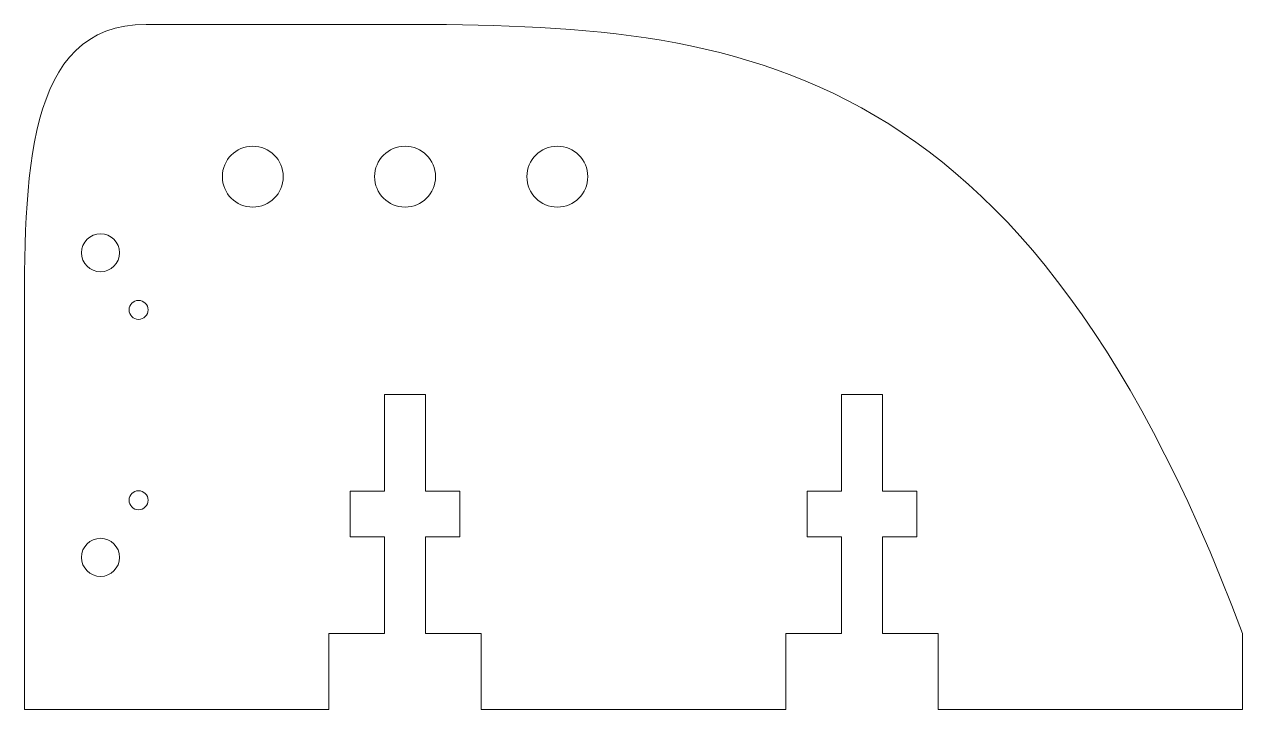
# Model space of a CAD drawing. Header units: inches. Extents: x 0 to 4, y -0.25 to 2.
import ezdxf

# ---------------------------------------------------------------- set-up
doc = ezdxf.new("R2010")
doc.units = ezdxf.units.IN
doc.layers.get('0').update_dxf_attribs({"linetype": 'CONTINUOUS', "lineweight": 0})

msp = doc.modelspace()

# ---------------------------------------------------------------- linework, layer by layer
for p, q in [((0.4, 2), (1.125, 2)), ((0, 1), (0, -0.25)), ((1.1825, 0.4675), (1.1825, 0.785)), ((1.1825, 0.785), (1.3175, 0.785)), ((1.3175, 0.4675), (1.3175, 0.785)), ((2.6825, 0.4675), (2.6825, 0.785)), ((2.6825, 0.785), (2.8175, 0.785)), ((2.8175, 0.4675), (2.8175, 0.785)), ((1.07, 0.3175), (1.07, 0.4675)), ((1.07, 0.4675), (1.1825, 0.4675)), ((1.43, 0.4675), (1.3175, 0.4675)), ((1.43, 0.3175), (1.43, 0.4675)), ((2.57, 0.3175), (2.57, 0.4675)), ((2.57, 0.4675), (2.6825, 0.4675)), ((2.93, 0.4675), (2.8175, 0.4675)), ((2.93, 0.3175), (2.93, 0.4675)), ((1.1825, 0.3175), (1.07, 0.3175)), ((1.1825, 0), (1.1825, 0.3175)), ((1.3175, 0), (1.3175, 0.3175)), ((1.3175, 0.3175), (1.43, 0.3175)), ((2.6825, 0.3175), (2.57, 0.3175)), ((2.6825, 0), (2.6825, 0.3175)), ((2.8175, 0), (2.8175, 0.3175)), ((2.8175, 0.3175), (2.93, 0.3175)), ((1, -0.25), (1, 0)), ((1, 0), (1.1825, 0)), ((1.3175, 0), (1.5, 0)), ((1.5, -0.25), (1.5, 0)), ((2.5, -0.25), (2.5, 0)), ((2.5, 0), (2.5, 0)), ((2.5, 0), (2.6825, 0)), ((2.8175, 0), (3, 0)), ((3, -0.25), (3, 0)), ((4, 0), (4, -0.25)), ((0, -0.25), (1, -0.25)), ((1.5, -0.25), (2.5, -0.25)), ((4, -0.25), (3, -0.25))]:
    msp.add_line(p, q)
for centre, radius in [((0.75, 1.5), 0.1), ((1.25, 1.5), 0.1), ((1.75, 1.5), 0.1), ((0.25, 1.25), 0.0625), ((0.375, 1.0625), 0.0312), ((0.375, 0.4375), 0.0312), ((0.25, 0.25), 0.0625)]:
    msp.add_circle(centre, radius)
for points in [[(0.4, 2), (0, 2), (0, 1.5), (0, 1)], [(1.125, 2), (2.25, 2), (3.25, 2), (4, 0)]]:
    msp.add_open_spline(points, degree=3)

doc.saveas('drawing.dxf')
